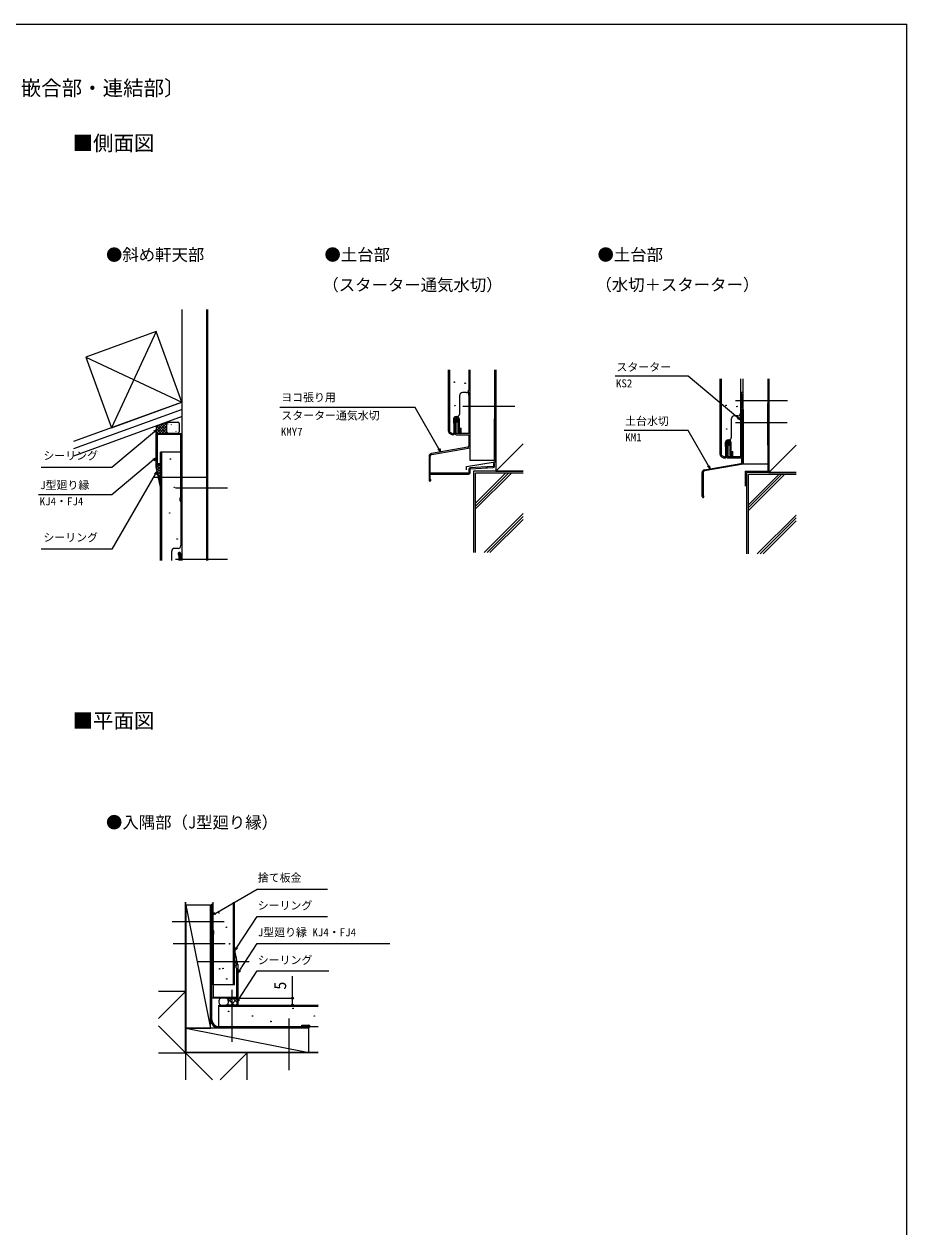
# Model space of a CAD drawing. Units: millimetres, scale not verified. Extents: x -525 to 525, y -784 to 779.
# Drawn here: x -122 to 525, y -135 to 746 of the extents above; entities that cross this region are included whole.
import ezdxf
from ezdxf.enums import TextEntityAlignment as Align

# ---------------------------------------------------------------- set-up
doc = ezdxf.new("R2010")
doc.units = ezdxf.units.MM
doc.header["$LTSCALE"] = 4
for name, color, linetype in [('0-1_USER1', 3, 'Continuous'), ('0-2_YKK_11', 7, 'Continuous'), ('0-3_YKK_12', 2, 'Continuous'), ('0-4_YKK_13', 4, 'Continuous'), ('0-5_YKK_D', 6, 'Continuous'), ('0-6_YKK_ZWAK', 7, 'Continuous'), ('0-7_YSS_K', 3, 'Continuous')]:
    doc.layers.add(name, color=color, linetype=linetype)
doc.styles.add('ＭＳ ゴシック', font='')
doc.styles.get('ＭＳ ゴシック').set_extended_font_data('MS Gothic')

msp = doc.modelspace()

# ---------------------------------------------------------------- linework, layer by layer
at = {"layer": '0-2_YKK_11'}
for p, q in [((205, 435.825), (205, 475.95)), ((404.35, 470.76), (404.35, 470.24)), ((194, 455.6), (194, 446.5)), ((403.35, 454.76), (403.35, 454.24)), ((-6, 446.5), (-6, 397.1)), ((203.369, 436.358), (176.662, 431.785)), ((177.047, 431.039), (205, 435.825)), ((175, 429.813), (175, 412.15)), ((376.662, 419.771), (403.369, 424.344)), ((375, 400.137), (375, 417.8)), ((16, 32.5), (16, 81.9))]:
    msp.add_line(p, q, dxfattribs=at)
for points in [[(203.9, 475.95), (203.9, 474.7), (204.05, 474.506), (204.2, 474.313), (204.2, 466.958), (204.32, 466.775), (204.32, 466.225), (204.2, 466.042), (204.2, 446.3), (194.8, 446.3), (194.8, 454.417), (195.05, 454.713)], [(404.35, 470.24), (404.2, 469.98), (404.2, 465.3), (403.2, 465.3), (403.2, 455.02), (403.35, 454.76)], [(404, 428.5), (404, 464.5), (405, 464.5), (405, 475.75)], [(404, 475.043), (404.2, 474.76), (404.2, 471.02), (404.35, 470.76)], [(405, 463.937), (405, 423.812), (376.797, 418.983)], [(404.2, 425.33), (404.2, 434.087), (404.32, 434.327), (404.32, 434.647), (404.2, 434.887), (404.2, 454.087), (404.32, 454.327), (404.32, 454.647), (404.2, 454.887), (404.2, 462.267), (404.05, 462.527), (403.9, 462.787), (403.9, 463.937)], [(403.35, 454.24), (403.2, 453.98), (403.2, 429.3), (394, 429.3), (394, 437.417), (394.25, 437.713)], [(-25, 422.1), (-25, 446.5), (-6, 446.5)], [(-7.2, 397.1), (-7.2, 399.3), (-7, 399.5), (-6.8, 399.7), (-6.8, 406.042), (-6.68, 406.225), (-6.68, 406.775), (-6.8, 406.958), (-6.8, 445.7), (-24.2, 445.7), (-24.2, 424.7), (-24, 424.5), (-23.8, 424.3), (-23.8, 422.1)], [(195, 445.5), (204.2, 445.5), (204.2, 437.343)], [(393.2, 438.6), (393.2, 428.5), (404, 428.5)], [(204.2, 420.216), (204.2, 417.3), (175.8, 417.3), (175.8, 429.56)], [(223, 422.541), (223, 424.5), (222.2, 424.5), (222.2, 422.257), (217.502, 421.996), (217.251, 421.832), (216.732, 421.803), (216.465, 421.938), (205.239, 421.315)], [(175.958, 412.722), (175.8, 412.987), (175.8, 416.5), (203.9, 416.5)], [(205, 417.6), (205, 420.5), (221.961, 421.442)], [(375.8, 417.8), (375.8, 400.973), (375.958, 400.709)], [(17.2, 81.9), (17.2, 79.7), (17, 79.5), (16.8, 79.3), (16.8, 72.958), (16.68, 72.775), (16.68, 72.225), (16.8, 72.042), (16.8, 33.3), (34.2, 33.3), (34.2, 54.3), (34, 54.5), (33.8, 54.7), (33.8, 56.9)], [(35, 56.9), (35, 32.5), (16, 32.5)]]:
    msp.add_lwpolyline(points, dxfattribs=at)
for centre, radius, start, end in [((204.45, 475.95), 0.55, 359.99998, 180.00167), ((404.25, 475.75), 0.75, 0, 250.5277), ((404.45, 463.937), 0.55, 0, 180), ((194.9, 455.6), 0.9, 279.5924, 179.99976), ((195, 446.5), 1, 180, 270), ((203.2, 437.343), 1, 279.71601, 0), ((394.1, 438.6), 0.9, 279.59407, 180), ((177, 429.813), 2, 99.71672, 180), ((177.3, 429.56), 1.5, 99.71701, 180), ((403.2, 425.33), 1, 279.71549, 359.99949), ((-24.4, 422.1), 0.6, 180.00146, 360), ((203.9, 417.6), 1.1, 270, 0), ((205.3, 420.216), 1.1, 93.17993, 180), ((221.9, 422.541), 1.1, 273.17993, 0), ((377, 417.8), 2, 99.71727, 180.00011), ((377, 417.8), 1.2, 99.71769, 180.00049), ((175.65, 412.15), 0.65, 179.99966, 61.7266), ((-6.6, 397.1), 0.6, 180.00146, 360), ((375.65, 400.137), 0.65, 179.99983, 61.7213), ((16.6, 81.9), 0.6, 0.00146, 180), ((34.4, 56.9), 0.6, 0.00146, 180)]:
    msp.add_arc(centre, radius, start, end, dxfattribs=at)
at = {"layer": '0-3_YKK_12'}
for p, q in [((399.434, 470.498), (437.434, 470.51)), ((199.746, 466.499), (237.746, 466.51)), ((399.333, 454.485), (437.333, 454.497)), ((-26.554, 414.299), (11.446, 414.31)), ((-10.754, 406.499), (27.246, 406.51)), ((-10.69, 354.32), (27.31, 354.331)), ((-13.124, 88.697), (24.876, 88.709)), ((-12.325, 72.491), (25.675, 72.503)), ((5.331, 59.461), (43.331, 59.472)), ((30.701, 0.603), (30.689, 38.603)), ((72.5, -20.266), (72.489, 17.734))]:
    msp.add_line(p, q, dxfattribs=at)
at = {"layer": '0-4_YKK_13'}
for p, q in [((189.112, 448.163), (189.112, 493.136)), ((189.912, 493.136), (189.912, 448.163)), ((204.112, 493.136), (204.112, 478.388)), ((388.2, 431.075), (388.2, 486.436)), ((389, 486.436), (389, 431.075)), ((403.2, 486.436), (403.2, 461.3)), ((202.112, 476.388), (199.412, 476.388)), ((197.412, 460.888), (197.412, 474.388)), ((195.112, 458.888), (195.412, 458.888)), ((401.2, 459.3), (398.5, 459.3)), ((192.812, 456.588), (192.812, 453.888)), ((193.012, 456.588), (193.012, 446.892)), ((193.812, 446.892), (193.812, 456.588)), ((196.412, 447.388), (196.412, 456.588)), ((197.212, 447.388), (197.212, 456.588)), ((197.612, 450.388), (198.412, 450.388)), ((197.612, 447.388), (197.612, 450.388)), ((198.412, 447.388), (198.412, 450.388)), ((396.5, 443.8), (396.5, 457.3)), ((190.112, 446.431), (191.562, 445.593)), ((191.962, 446.286), (190.512, 447.123)), ((394.2, 441.8), (394.5, 441.8)), ((-21.8, 353.398), (-21.8, 432.724)), ((-6.8, 432.724), (-21.8, 432.724)), ((-21, 432.724), (-21, 353.398)), ((-6.8, 432.724), (-6.8, 364.2)), ((391.9, 439.5), (391.9, 436.8)), ((392.1, 439.5), (392.1, 429.805)), ((392.9, 429.805), (392.9, 439.5)), ((395.5, 430.3), (395.5, 439.5)), ((396.3, 430.3), (396.3, 439.5)), ((396.7, 433.3), (397.5, 433.3)), ((396.7, 430.3), (396.7, 433.3)), ((397.5, 430.3), (397.5, 433.3)), ((389.2, 429.343), (390.65, 428.505)), ((391.05, 429.198), (389.6, 430.035)), ((-8.8, 362.2), (-11.5, 362.2)), ((-13.5, 353.398), (-13.5, 360.2)), ((-13.5, 353.398), (-13.5, 360.2)), ((-8.785, 358.087), (-8.412, 355.974)), ((-8.785, 358.087), (-8.412, 355.974)), ((-8.412, 355.974), (-8.412, 353.398)), ((-7.612, 356.044), (-7.997, 358.226)), ((-7.612, 356.044), (-7.997, 358.226)), ((-7.6, 358.261), (-7.6, 353.398)), ((-7.6, 358.261), (-7.6, 353.398)), ((-7.6, 353.398), (-7.6, 355.574)), ((-7.6, 353.398), (-7.6, 355.574)), ((-6.8, 358.261), (-6.8, 353.398)), ((-6.8, 358.261), (-6.8, 353.398)), ((15.28, 15.982), (15.28, 100.582)), ((16, 16.702), (16, 100.582)), ((16.2, 95.582), (16.2, 100.582)), ((16.8, 42.387), (16.8, 102.883)), ((16.92, 95.582), (16.92, 100.582)), ((31.8, 42.387), (31.8, 102.883)), ((32.6, 42.387), (32.6, 102.883)), ((16.2, 95.582), (16.92, 95.582)), ((32.6, 42.387), (16.8, 42.387)), ((21, 27.502), (93.71, 27.535)), ((21, 11.704), (21, 27.502)), ((21, 26.704), (93.71, 26.736)), ((20.28, 10.982), (86.88, 10.982)), ((21, 11.704), (93.71, 11.736)), ((21, 11.702), (86.88, 11.702)), ((81.88, 12.822), (86.88, 12.822)), ((81.88, 12.102), (81.88, 12.822)), ((81.88, 12.102), (86.88, 12.102))]:
    msp.add_line(p, q, dxfattribs=at)
for centre, radius in [((193.485, 484.04), 0.2), ((201.417, 483.233), 0.2), ((193.926, 466.808), 0.2), ((392.573, 466.952), 0.2), ((400.505, 466.145), 0.2), ((195.112, 456.588), 1.3), ((194.324, 455.979), 0.1), ((194.424, 457.264), 0.1), ((194.524, 456.612), 0.1), ((194.915, 457.164), 0.1), ((195.117, 455.48), 0.1), ((195.124, 456.388), 0.1), ((195.623, 457.264), 0.1), ((195.823, 455.879), 0.1), ((196.046, 456.733), 0.1), ((393.014, 449.72), 0.2), ((394.2, 439.5), 1.3), ((393.412, 438.891), 0.1), ((393.512, 440.176), 0.1), ((393.612, 439.524), 0.1), ((394.003, 440.076), 0.1), ((394.205, 438.392), 0.1), ((394.212, 439.301), 0.1), ((394.711, 440.176), 0.1), ((394.911, 438.791), 0.1), ((395.134, 439.645), 0.1), ((-14.431, 427.664), 0.2), ((-11.646, 406.954), 0.2), ((-15.007, 388.134), 0.2), ((-9.495, 369.046), 0.2), ((21.152, 94.909), 0.2), ((26.504, 84.542), 0.2), ((28.941, 72.356), 0.2), ((21.581, 54.034), 0.2), ((24.087, 54.293), 0.2), ((26.814, 46.656), 0.2), ((28.122, 22.828), 0.2), ((45.665, 19.455), 0.2), ((75.431, 24.988), 0.2), ((90.873, 19.497), 0.2), ((59.16, 15.407), 0.2)]:
    msp.add_circle(centre, radius, dxfattribs=at)
for centre, radius, start, end in [((199.412, 474.388), 2, 90, 180), ((202.112, 478.388), 2, 270, 0), ((195.112, 456.588), 2.3, 90, 180), ((195.112, 456.588), 2.1, 90, 180), ((195.112, 456.588), 2.1, 0, 90), ((195.412, 460.888), 2, 270, 0), ((398.5, 457.3), 2, 90, 180), ((401.2, 461.3), 2, 270, 0), ((195.112, 456.588), 1.3, 90, 180), ((195.112, 456.588), 1.3, 0, 90), ((191.112, 448.163), 2, 180, 240), ((191.112, 448.163), 1.2, 180, 240), ((192.312, 446.892), 1.5, 240, 0), ((192.312, 446.892), 0.7, 240, 0), ((197.412, 447.388), 1, 180, 270), ((197.412, 447.388), 0.2, 180, 270), ((197.412, 447.388), 0.2, 270, 0), ((197.412, 447.388), 1, 270, 0), ((394.2, 439.5), 2.3, 90, 180), ((394.2, 439.5), 2.1, 90, 180), ((394.2, 439.5), 2.1, 0, 90), ((394.5, 443.8), 2, 270, 0), ((394.2, 439.5), 1.3, 90, 180), ((394.2, 439.5), 1.3, 0, 90), ((390.2, 431.075), 2, 180, 240), ((390.2, 431.075), 1.2, 180, 240), ((391.4, 429.805), 1.5, 240, 0), ((391.4, 429.805), 0.7, 240, 0), ((396.5, 430.3), 1, 180, 270), ((396.5, 430.3), 0.2, 180, 270), ((396.5, 430.3), 0.2, 270, 0), ((396.5, 430.3), 1, 270, 0), ((-11.5, 360.2), 2, 90, 180), ((-8.8, 364.2), 2, 270, 0), ((-7.8, 358.261), 1, 0, 190), ((-7.8, 358.261), 1, 0, 190), ((-7.8, 358.261), 0.2, 0, 190), ((-7.8, 358.261), 0.2, 0, 190), ((16.1, 100.582), 0.82, 0, 180), ((16.1, 100.582), 0.1, 0, 180), ((20.28, 15.982), 5, 180, 270), ((21, 16.702), 5, 180, 270), ((86.88, 11.902), 0.92, 270, 90), ((86.88, 11.902), 0.2, 270, 90)]:
    msp.add_arc(centre, radius, start, end, dxfattribs=at)
at = {"layer": '0-5_YKK_D'}
for p, q in [((35.909, 27.508), (75.941, 27.508)), ((36, 32.503), (75.941, 32.503))]:
    msp.add_line(p, q, dxfattribs=at)
for points in [[(403.2, 456.19), (401.247, 457.829), (364.694, 488.5), (311.236, 488.5)], [(183.485, 432.953), (182.21, 435.161), (164.694, 465.5), (65.762, 465.5)], [(401.686, 458.352), (403.2, 456.19), (400.807, 457.306)], [(-24.147, 449.353), (-26.101, 447.713), (-57.341, 421.5), (-109.06, 421.5)], [(-26.54, 448.237), (-24.147, 449.353), (-25.661, 447.19)], [(380.865, 420.491), (379.59, 422.699), (364.694, 448.5), (317.965, 448.5)], [(182.802, 435.503), (183.485, 432.953), (181.619, 434.82)], [(-25, 428.637), (-26.953, 426.998), (-57.341, 401.5), (-111.143, 401.5)], [(-27.393, 427.521), (-25, 428.637), (-26.514, 426.474)], [(-24.274, 418.774), (-25.549, 416.565), (-57.341, 361.5), (-109.06, 361.5)], [(-26.14, 416.907), (-24.274, 418.774), (-24.957, 416.224)], [(380.182, 423.041), (380.865, 420.491), (378.998, 422.358)], [(16, 93.419), (18.208, 94.694), (49.055, 112.503), (100.635, 112.503)], [(18.55, 94.102), (16, 93.419), (17.867, 95.285)], [(32.801, 67.474), (34.19, 69.613), (49.055, 92.503), (100.635, 92.503)], [(35, 50.86), (36.389, 52.998), (49.055, 72.503), (146.285, 72.503)], [(34.763, 69.24), (32.801, 67.474), (33.617, 69.985)], [(36.962, 52.626), (35, 50.86), (35.816, 53.371)], [(34.189, 29.611), (35.578, 31.75), (49.055, 52.503), (101.486, 52.503)], [(74.941, 27.508), (74.941, 32.503), (74.941, 48.558)], [(36.151, 31.377), (34.189, 29.611), (35.005, 32.122)]]:
    msp.add_lwpolyline(points, dxfattribs=at)
for centre in [(74.941, 32.503), (74.941, 27.508)]:
    msp.add_circle(centre, 0.637, dxfattribs=at)
at = {"layer": '0-6_YKK_ZWAK'}
msp.add_line((-525, 746.5), (525, 746.5), dxfattribs=at)
msp.add_lwpolyline([(-525, -783.5), (525, -783.5), (525, 746.5)], dxfattribs=at)
at = {"layer": '0-7_YSS_K'}
for p, q in [((-5.936, 353.398), (-5.936, 537.352)), ((-5.936, 353.398), (-5.936, 537.352)), ((12.064, 537.352), (12.064, 353.398)), ((12.464, 353.398), (12.464, 537.352)), ((12.864, 353.398), (12.864, 537.352)), ((-24.83, 521.084), (-57.702, 450.59)), ((-76.513, 502.273), (-6.019, 469.401)), ((205, 426.498), (205, 493.136)), ((223.4, 425.694), (223.4, 493.136)), ((423.4, 418.8), (423.4, 486.436)), ((-5.936, 469.401), (-85.339, 440.501)), ((423, 437.8), (423, 468.333)), ((-5.936, 464.08), (-85.339, 435.18)), ((-5.936, 458.76), (-85.339, 429.859)), ((-19.315, 453.89), (-25, 448.205)), ((-22.46, 452.745), (-25, 450.205)), ((-25, 450.205), (-21.289, 446.494)), ((-24.718, 451.923), (-19.291, 446.497)), ((-17.079, 454.126), (-24.716, 446.489)), ((-23.252, 452.457), (-17.294, 446.5)), ((-17.086, 452.119), (-22.714, 446.492)), ((-21.786, 452.991), (-17.099, 448.304)), ((-17.093, 450.112), (-20.711, 446.495)), ((-20.319, 453.525), (-17.092, 450.297)), ((-18.853, 454.058), (-17.085, 452.291)), ((-17.387, 454.592), (-17.078, 454.284)), ((-17.072, 447.5), (-17.072, 453.706)), ((-16.296, 453.366), (-16.203, 453.543)), ((-16.072, 454.706), (-8.99, 454.706)), ((-13.848, 452.021), (-13.835, 452.036)), ((-13.692, 453.11), (-13.604, 453.158)), ((-9.539, 452.245), (-9.451, 452.293)), ((-7.99, 453.706), (-7.99, 447.5)), ((223, 426.5), (223, 457.033)), ((-25, 448.205), (-23.286, 446.491)), ((-17.1, 448.105), (-18.708, 446.498)), ((-8.99, 446.5), (-16.072, 446.5)), ((-14.874, 449.33), (-14.787, 449.378)), ((-10.825, 447.862), (-10.737, 447.91)), ((-10.276, 447.981), (-10.263, 447.996)), ((243.8, 438.908), (223.8, 418.908)), ((443.8, 437.8), (423.8, 417.8)), ((-23.9, 422.2), (-21.8, 424.3)), ((-21.8, 422.3), (-23.8, 424.3)), ((-21.8, 418.3), (-24.855, 421.355)), ((-24.836, 421.264), (-24.51, 421.589)), ((-24.486, 419.614), (-21.8, 422.3)), ((-21.8, 416.3), (-24.317, 418.817)), ((-24.136, 417.964), (-21.8, 420.3)), ((-21.8, 420.3), (-23.891, 422.391)), ((-23.786, 416.314), (-21.8, 418.3)), ((-21.8, 414.3), (-23.778, 416.278)), ((-23.436, 414.664), (-21.8, 416.3)), ((207.46, 418.908), (207.46, 359.287)), ((243.8, 418.908), (207.46, 418.908)), ((208.96, 359.287), (208.96, 417.408)), ((243.8, 417.408), (208.96, 417.408)), ((208.96, 391.066), (235.302, 417.408)), ((208.96, 395.309), (231.059, 417.408)), ((209.176, 393.403), (233.181, 417.408)), ((406.46, 418.8), (423.4, 418.8)), ((406.46, 418.8), (406.46, 407.8)), ((407.46, 417.8), (407.46, 358.179)), ((443.8, 417.8), (407.46, 417.8)), ((408.96, 358.179), (408.96, 416.3)), ((443.8, 416.3), (408.96, 416.3)), ((408.96, 389.958), (435.302, 416.3)), ((408.96, 394.201), (431.059, 416.3)), ((409.176, 392.295), (433.181, 416.3)), ((-21.8, 412.3), (-23.24, 413.74)), ((-23.086, 413.014), (-21.8, 414.3)), ((-22.736, 411.364), (-21.8, 412.3)), ((-21.8, 410.3), (-22.701, 411.201)), ((-22.386, 409.714), (-21.8, 410.3)), ((-21.8, 408.3), (-22.163, 408.663)), ((-22.036, 408.064), (-21.8, 408.3)), ((243.8, 387.722), (215.365, 359.287)), ((217.486, 359.287), (243.8, 385.601)), ((243.8, 383.48), (219.607, 359.287)), ((443.8, 386.614), (415.365, 358.179)), ((417.486, 358.179), (443.8, 384.493)), ((443.8, 382.372), (419.607, 358.179)), ((-3.32, -7.618), (-3.32, 102.883)), ((-3.12, -7.418), (-3.12, 102.883)), ((-3.12, 100.582), (14.88, 10.582)), ((32.6, 67.436), (32.865, 67.171)), ((32.904, 66.982), (32.6, 66.678)), ((33.596, 63.673), (32.6, 62.678)), ((32.6, 63.436), (33.922, 62.114)), ((34.287, 60.365), (32.6, 58.678)), ((32.6, 59.436), (34.454, 57.582)), ((-3.32, 37.382), (-23.12, 17.582)), ((35, 35.8), (35.002, 35.802)), ((21, 30.5), (21, 29.502)), ((21.304, 31.437), (21.479, 31.533)), ((26.074, 32.5), (23, 32.5)), ((23, 27.502), (26.074, 27.502)), ((26.685, 32.485), (26.7, 32.5)), ((32.292, 27.508), (27.3, 32.5)), ((28.292, 27.508), (27.512, 28.288)), ((28.049, 29.849), (30.7, 32.5)), ((28.074, 29.502), (28.074, 30.5)), ((29.708, 27.508), (34.7, 32.5)), ((35.002, 28.798), (31.3, 32.5)), ((33.708, 27.508), (35.002, 28.802)), ((-23.12, 12.182), (-3.32, -7.618)), ((-3.12, 10.582), (86.88, -7.418)), ((-3.32, -7.618), (16.48, -27.418)), ((93.71, -7.618), (-3.32, -7.618)), ((93.71, -7.418), (-3.12, -7.418)), ((41.68, -7.618), (21.88, -27.418))]:
    msp.add_line(p, q, dxfattribs=at)
for points in [[(-57.702, 450.59), (-6.019, 469.401), (-24.83, 521.084), (-76.513, 502.273)], [(-25, 446.205), (-24.782, 446.489), (-17.105, 446.5), (-17.077, 454.705), (-25, 451.821)], [(-23.8, 424.3), (-21.8, 424.3), (-21.8, 406.952), (-24.987, 421.975), (-24.4, 421.5), (-23.922, 421.738)], [(14.88, 10.582), (14.88, 100.582), (-3.12, 100.582), (-3.12, 10.582)], [(34.979, 57.057), (32.6, 68.436), (32.6, 56.581), (33.8, 56.581), (34.4, 57.5), (34.886, 57.5)], [(35, 32.8), (35.002, 27.508), (26.17, 27.508), (27.765, 28.435), (28.074, 29.502), (27.95, 31.192), (27.488, 31.914), (26.664, 32.5), (34.7, 32.5)], [(-3.12, -7.418), (86.88, -7.418), (86.88, 10.582), (-3.12, 10.582)]]:
    msp.add_lwpolyline(points, close=True, dxfattribs=at)
for points in [[(223, 493.136), (223, 426.5), (205, 426.5)], [(223.8, 493.136), (223.8, 418.908), (243.8, 418.908)], [(423, 486.436), (423, 423.812), (405, 423.812), (405, 486.436)], [(423.8, 486.436), (423.8, 417.8), (443.8, 417.8)], [(202.35, 419.758), (202.35, 422.202), (223.4, 425.694)], [(-23.12, -7.618), (-3.32, -7.618), (-3.32, 37.382), (-23.12, 37.382)], [(41.68, -27.418), (41.68, -7.618), (-3.32, -7.618), (-3.32, -27.418)]]:
    msp.add_lwpolyline(points, dxfattribs=at)
for centre, radius, start, end in [((-16.072, 453.706), 1, 90, 180), ((-8.99, 453.706), 1, 0, 90), ((-16.072, 447.5), 1, 180, 270), ((-8.99, 447.5), 1, 270, 0), ((23, 30.5), 2, 90, 180), ((23, 29.502), 2, 180, 270), ((26.074, 30.5), 2, 0, 90), ((26.074, 29.502), 2, 270, 0)]:
    msp.add_arc(centre, radius, start, end, dxfattribs=at)

# ---------------------------------------------------------------- texts
at = {"layer": '0-1_USER1', "style": 'ＭＳ ゴシック'}
for s, height, p in [('新築 ヨコ張り 〔軒天部・土台部・出隅部・入隅部・嵌合部・連結部〕', 11, (-484.193, 690.801)), ('■側面図', 11, (-86.153, 650.46)), ('●斜め軒天部', 8.798, (-61.636, 570.318)), ('●土台部', 8.798, (98.364, 570.386)), ('●土台部', 8.798, (298.364, 570.386)), ('（スターター通気水切）', 8.798, (96.864, 548.273)), ('（水切＋スターター）', 8.798, (296.864, 548.409)), ('■平面図', 11, (-86.153, 227.119)), ('●入隅部（J型廻り縁）', 8.798, (-61.636, 154.318))]:
    msp.add_text(s, height=height, dxfattribs=at).set_placement(p, align=Align.BOTTOM_LEFT)
at = {"layer": '0-5_YKK_D', "style": 'ＭＳ ゴシック'}
for s, p in [('スターター', (312.247, 490.342)), ('KS2', (311.884, 478.469)), ('ヨコ張り用', (66.688, 468.163)), ('スターター通気水切', (66.779, 454.854)), ('土台水切', (318.596, 450.799)), ('KMY7', (66.416, 442.994)), ('KM1', (318.687, 438.935)), ('シーリング', (-107.481, 425.473)), ('J型廻り縁', (-109.834, 403.859)), ('KJ4・FJ4', (-110.198, 392.005)), ('シーリング', (-107.481, 365.473)), ('捨て板金', (49.54, 116.127)), ('シーリング', (49.495, 95.718)), ('J型廻り縁 KJ4・FJ4', (49.586, 76.127)), ('シーリング', (49.495, 55.718))]:
    msp.add_text(s, height=5.865, dxfattribs=at).set_placement(p, align=Align.BOTTOM_LEFT)
msp.add_text('5', height=8.798, rotation=90, dxfattribs=at).set_placement((72.941, 38.717), align=Align.BOTTOM_LEFT)

doc.saveas('drawing.dxf')
